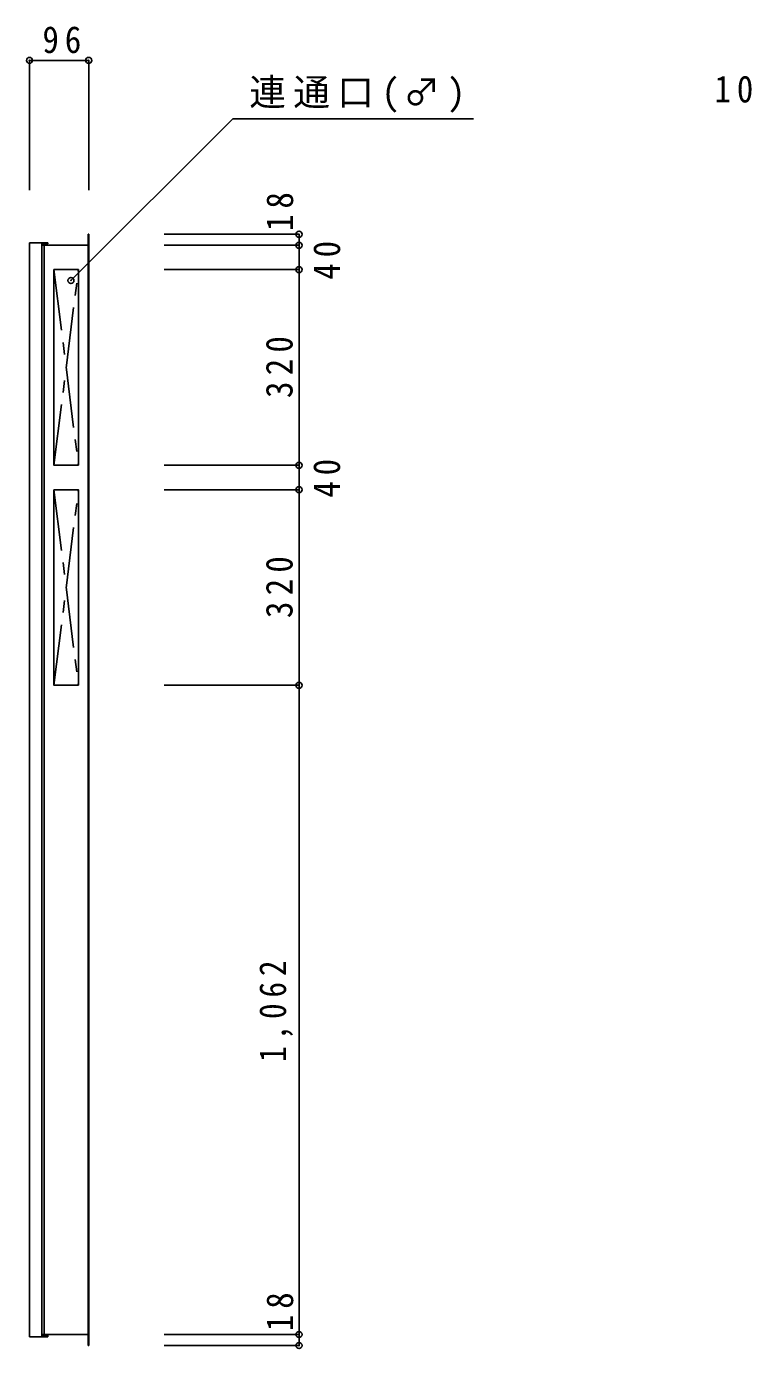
# Model space of a CAD drawing. Units: millimetres at full size, sheet at 1:20. Extents: x -4150 to 1803, y -5254 to 5444.
# Drawn here: x -1165 to 21, y -785 to 1378 of the extents above; entities that cross this region are included whole.
import ezdxf

# ---------------------------------------------------------------- set-up
doc = ezdxf.new("R2010")
doc.units = ezdxf.units.MM
doc.header["$LTSCALE"] = 20
doc.header["$PDMODE"] = 32
doc.header["$PDSIZE"] = 10
doc.linetypes.add('CHAIN1', pattern=[8, 5, -1, 1, -1])
doc.layers.add('0-0', color=7, linetype='Continuous')
doc.styles.add('ＭＳ ゴシック', font='')
doc.styles.get('ＭＳ ゴシック').set_extended_font_data('MS Gothic')

msp = doc.modelspace()

# ---------------------------------------------------------------- linework, layer by layer
at = {"layer": '0-0'}
for p, q in [((-1159.8, 1322.62), (-1159.8, 1110.56)), ((-1159.8, 1322.62), (-1062.8, 1322.62)), ((-1062.8, 1322.62), (-1062.8, 1110.56)), ((-1092, 962.6), (-827.31, 1227.29)), ((-827.31, 1227.29), (-433.62, 1227.29)), ((-1063.8, 1038.33), (-1063.8, -779.67)), ((-1063.8, 1038.33), (-1062.8, 1038.33)), ((-1063.3, 1038.33), (-1063.3, -779.67)), ((-1062.8, 1038.33), (-1062.8, -779.67)), ((-718.7, 1038.33), (-939.31, 1038.33)), ((-718.7, 1038.33), (-718.7, 1020.33)), ((-1159.8, 1024.33), (-1159.8, -765.67)), ((-1159.8, 1024.33), (-1129.8, 1024.33)), ((-1139.8, 1022.33), (-1139.8, -763.67)), ((-1139.8, 1022.33), (-1129.8, 1022.33)), ((-1139.8, 1020.33), (-1063.8, 1020.33)), ((-1135.8, 1020.33), (-1135.8, -761.67)), ((-1129.8, 1024.33), (-1129.8, 1022.33)), ((-718.7, 1020.33), (-939.31, 1020.33)), ((-718.7, 1020.33), (-718.7, 980.33)), ((-718.7, 980.33), (-939.31, 980.33)), ((-718.7, 980.33), (-718.7, 660.33)), ((-718.7, 660.33), (-939.31, 660.33)), ((-718.7, 660.33), (-718.7, 620.33)), ((-718.7, 620.33), (-939.31, 620.33)), ((-718.7, 620.33), (-718.7, 300.33)), ((-718.7, 300.33), (-939.31, 300.33)), ((-718.7, 300.33), (-718.7, -761.67)), ((-1159.8, -765.67), (-1129.8, -765.67)), ((-1139.8, -761.67), (-1063.8, -761.67)), ((-718.7, -761.67), (-939.31, -761.67)), ((-718.7, -761.67), (-718.7, -779.67)), ((-1063.8, -779.67), (-1062.8, -779.67)), ((-718.7, -779.67), (-939.31, -779.67))]:
    msp.add_line(p, q, dxfattribs=at)
at = {"layer": '0-0', "linetype": 'CHAIN1'}
for p, q in [((-1119.8, 980.33), (-1079.8, 660.33)), ((-1119.8, 660.33), (-1079.8, 980.33)), ((-1119.8, 620.33), (-1079.8, 300.33)), ((-1119.8, 300.33), (-1079.8, 620.33))]:
    msp.add_line(p, q, dxfattribs=at)
at = {"layer": '0-0'}
for points in [[(-1119.8, 980.33), (-1079.8, 980.33), (-1079.8, 660.33)], [(-1119.8, 980.33), (-1119.8, 660.33), (-1079.8, 660.33)], [(-1119.8, 620.33), (-1079.8, 620.33), (-1079.8, 300.33)], [(-1119.8, 620.33), (-1119.8, 300.33), (-1079.8, 300.33)], [(-1139.8, -763.67), (-1129.8, -763.67), (-1129.8, -765.67)]]:
    msp.add_lwpolyline(points, dxfattribs=at)
for p in [(-1159.8, 1322.62), (-1062.8, 1322.62), (-718.7, 1038.33), (-718.7, 1020.33), (-718.7, 980.33), (-1092, 962.6), (-718.7, 660.33), (-718.7, 620.33), (-718.7, 300.33), (-718.7, -761.67), (-718.7, -779.67)]:
    msp.add_point(p, dxfattribs=at)

# ---------------------------------------------------------------- texts
at = {"layer": '0-0', "char_height": 43.99, "attachment_point": 7, "style": 'ＭＳ ゴシック'}
for s, insert in [('\\T1.36;\\W0.9;96', (-1138.64, 1334.05)), ('\\T1.2;連通口(♂)', (-800.26, 1237.05)), ('\\T1.36;\\W0.9;10', (-39.25, 1253.15))]:
    msp.add_mtext(s, dxfattribs=dict(at, insert=insert))
at = {"layer": '0-0', "char_height": 43.99, "attachment_point": 7, "rotation": 90, "style": 'ＭＳ ゴシック'}
for s, insert in [('\\T1.36;\\W0.9;18', (-727.84, 1043.55)), ('\\T1.36;\\W0.9;40', (-651, 963.83)), ('\\T1.38;\\W0.9;320', (-728.7, 770.33)), ('\\T1.36;\\W0.9;40', (-651.1, 607.23)), ('\\T1.38;\\W0.9;320', (-728.7, 410.33)), ('\\T1.38;\\W0.85;1,062', (-728.7, -315.67)), ('\\T1.36;\\W0.9;18', (-727.78, -756.22))]:
    msp.add_mtext(s, dxfattribs=dict(at, insert=insert))

doc.saveas('drawing.dxf')
